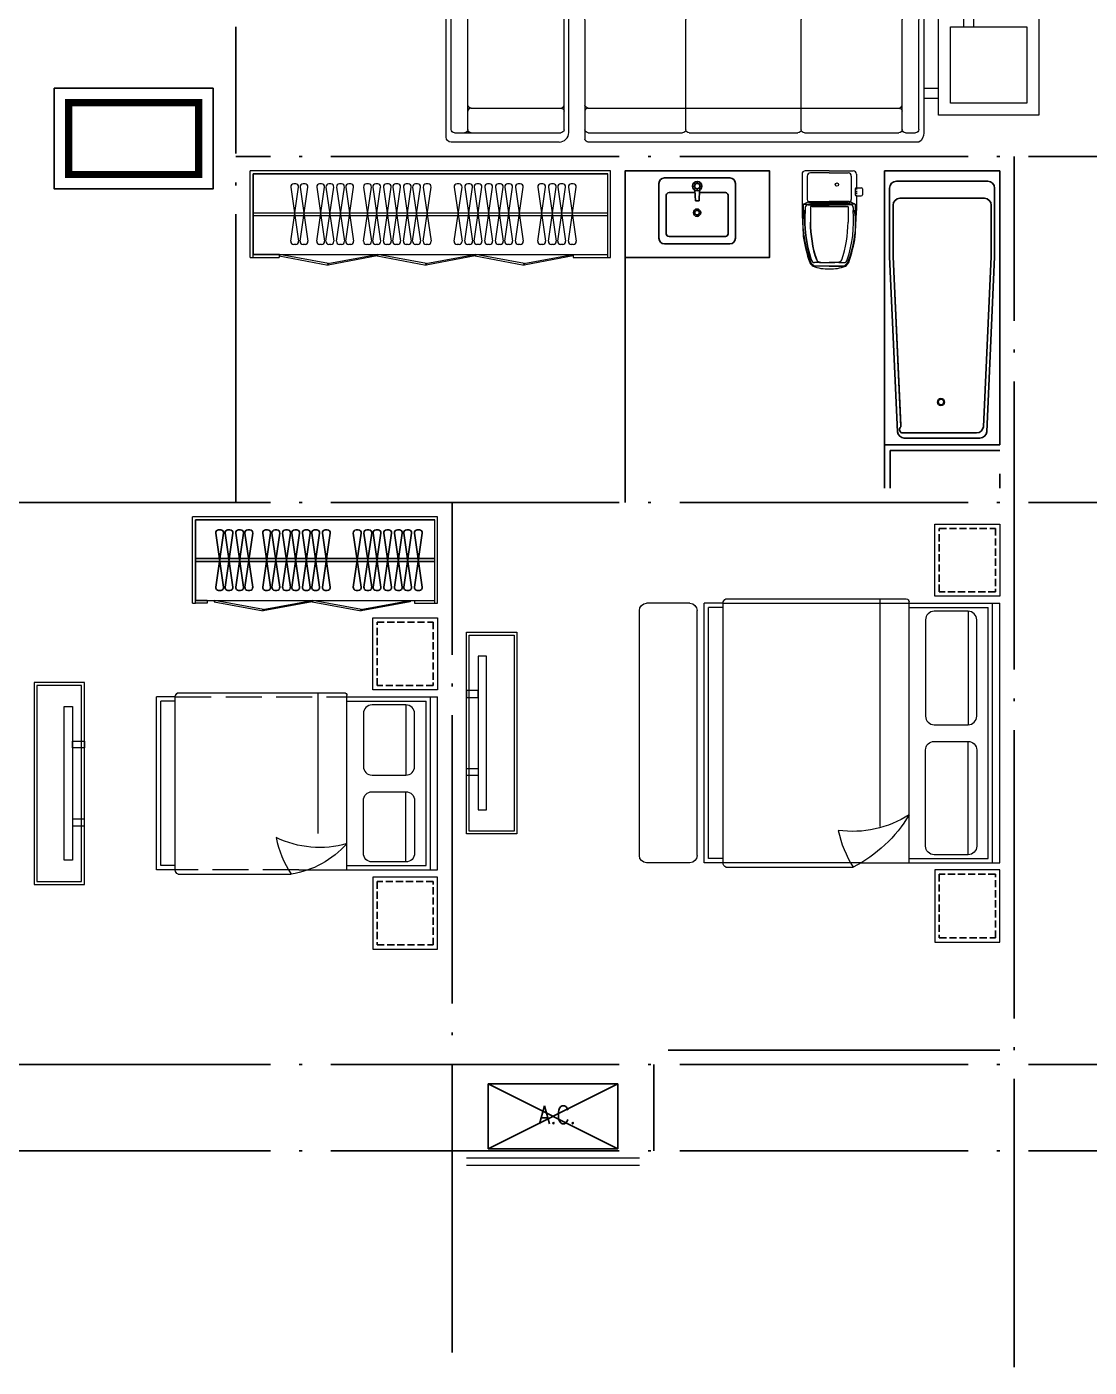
# Model space of a CAD drawing. Extents: x 65861 to 180383, y -19954 to 24543.
# Drawn here: x 151993 to 159363, y -772 to 8528 of the extents above; entities that cross this region are included whole.
import ezdxf
from ezdxf.enums import TextEntityAlignment as Align

# ---------------------------------------------------------------- set-up
doc = ezdxf.new("R2010")
doc.units = 0
doc.header["$LTSCALE"] = 1000
doc.header["$MEASUREMENT"] = 0
for name, pattern in [('ACAD_ISO02W100', [15, 12, -3]), ('DASH', [0.35, 0.25, -0.1]), ('DOTE', [2.42, 2, -0.2, 0.02, -0.2])]:
    doc.linetypes.add(name, pattern=pattern)
for name, color, linetype in [('DOTE', 1, 'DOTE'), ('PUB_TEXT', 255, 'Continuous'), ('厨卫', 154, 'Continuous'), ('看线', 5, 'Continuous'), ('空调', 8, 'Continuous'), ('管井', 236, 'Continuous'), ('虚线', 251, 'Continuous')]:
    doc.layers.add(name, color=color, linetype=linetype)
for name, color, linetype, lineweight in [('Text-I', 7, 'Continuous', 5), ('家具', 33, 'Continuous', 9), ('房建名称', 7, 'Continuous', 0), ('移动家具', 41, 'Continuous', 20)]:
    doc.layers.add(name, color=color, linetype=linetype, lineweight=lineweight)
doc.styles.add('C-2007.06.19$0$C-05.28(ok)$0$STANDARD', font='GBENOR', dxfattribs={"bigfont": 'GBCBIG'})
doc.styles.add('DIM_FONT', font='SIMPLEX.shx', dxfattribs={"width": 0.8})

# ---------------------------------------------------------------- blocks, each defined once
blk = doc.blocks.new('A$C18784298')
at = {"layer": '移动家具', "color": 251, "ltscale": 40}
for points in [[(0, 1066.3), (58.1, 1066.3), (58.1, 0), (0, 0)], [(58.1, 827.5), (140, 827.5), (140, 779.6), (58.1, 779.6)], [(58.1, 238.8), (140, 238.8), (140, 286.7), (58.1, 286.7)]]:
    blk.add_lwpolyline(points, close=True, dxfattribs=at)
blk = doc.blocks.new('ytjhgkj')
at = {"layer": '移动家具', "color": 0, "ltscale": 0.5}
blk.add_lwpolyline([(34949.4, 26115.8), (34599.4, 26115.8), (34599.4, 27515.8), (34949.4, 27515.8)], close=True, dxfattribs=at)
at = {"layer": '移动家具', "color": 0, "ltscale": 40}
blk.add_lwpolyline([(34929.4, 26135.8), (34619.4, 26135.8), (34619.4, 27495.8), (34929.4, 27495.8)], close=True, dxfattribs=at)
at = {"layer": '虚线', "xscale": -1}
blk.add_blockref('A$C18784298', (34739.4, 26282.6), dxfattribs=at)
blk = doc.blocks.new('A$C31D9048E')
at = {"layer": '家具'}
for p, q in [((629.1, 2350), (0, 2350)), ((0, 550), (0, 2350)), ((50, 550), (50, 2350)), ((629.1, 550), (629.1, 2360)), ((1920, 2350), (629.1, 2350)), ((1900, 2380), (649.1, 2380)), ((829.5, 802.6), (829.5, 2380)), ((1920, 550), (1920, 2350)), ((1920, 2350), (2050, 2350)), ((2050, 550), (2050, 2350)), ((2150, 2350), (2450, 2350)), ((80, 580), (80, 2320)), ((629.1, 2320), (80, 2320)), ((219.9, 2294.6), (219.9, 1507.8)), ((1920, 2320), (2020, 2320)), ((2020, 580), (2020, 2320)), ((2100, 600), (2100, 2300)), ((2500, 600), (2500, 2300)), ((219.9, 605.4), (219.9, 1392.2)), ((629.1, 580), (80, 580)), ((1920, 580), (2020, 580)), ((962.3, 550), (0, 550)), ((962.3, 550), (1920, 550)), ((1900, 520), (1017.1, 520)), ((1920, 550), (2050, 550)), ((2150, 550), (2450, 550))]:
    blk.add_line(p, q, dxfattribs=at)
for points in [[(450, 2900), (0, 2900), (0, 2400), (450, 2400), (450, 2900), (370, 2900)], [(450, 0), (0, 0), (0, 500), (450, 500), (450, 0), (370, 0)]]:
    blk.add_lwpolyline(points, dxfattribs=at)
for points in [[(219.9, 2294.6), (455.3, 2294.6, -0.414214), (515.3, 2234.6), (515.3, 1567.8, -0.414214), (455.3, 1507.8), (219.9, 1507.8, -0.414214), (159.9, 1567.8), (159.9, 2234.6, -0.414214)], [(219.9, 605.4), (455.3, 605.4, 0.414214), (515.3, 665.4), (515.3, 1332.2, 0.414214), (455.3, 1392.2), (219.9, 1392.2, 0.414214), (159.9, 1332.2), (159.9, 665.4, 0.414214)]]:
    blk.add_lwpolyline(points, format="xyb", close=True, dxfattribs=at)
blk.add_lwpolyline([(629.1, 882.6, 0.180302), (1120.8, 774.6, -0.088637), (1017.1, 520.1, 28871.271551)], format="xyb", dxfattribs=at)
for centre, radius, start, end in [((649.1, 2360), 20, 90, 180), ((1889.4, 2351.3), 30.7, 357.68839, 69.69174), ((2150, 2300), 50, 90, 180), ((2450, 2300), 50, 0, 90), ((1441.5, 1363.2), 944, 210.60747, 243.27731), ((2150, 600), 50, 180, 270), ((2450, 600), 50, 270, 0), ((1889.3, 548.8), 30.7, 290.35664, 2.31522)]:
    blk.add_arc(centre, radius, start, end, dxfattribs=at)
at = {"layer": '虚线', "linetype": 'DASH', "ltscale": 0.2}
for points in [[(420, 2870), (30, 2870), (30, 2430), (420, 2430)], [(420, 30), (30, 30), (30, 470), (420, 470)]]:
    blk.add_lwpolyline(points, close=True, dxfattribs=at)
blk = doc.blocks.new('A$C25AA54E1')
at = {"ltscale": 20}
for p, q in [((918.4, 3081.3), (3211.3, 3081.3)), ((3412.7, 3081.3), (4162.8, 3081.3)), ((883.6, 2198.8), (883.6, 3017.4)), ((3234.4, 2997), (3234.4, 3060.8)), ((3234.5, 2233.6), (3234.5, 2996.3)), ((3346.7, 3015.3), (3346.7, 1617.2)), ((4197.6, 3046.5), (4197.6, 1539.3)), ((1011.6, 2175.9), (906.4, 2175.9)), ((1711.6, 2210.7), (1057.4, 2210.7)), ((3211.6, 2210.7), (1757.4, 2210.7)), ((0.8, 1971.8), (0, 510.7)), ((883.3, 2042.2), (71.1, 2042.2)), ((906, 1914.1), (906.1, 2019.3)), ((870.7, 614.2), (872.2, 1868.4)), ((1443, 1750.2), (2878.1, 1750.2)), ((1443, 727.8), (1443, 1750.2)), ((2878.1, 1750.2), (2878.1, 727.8)), ((4023.8, 1551.2), (3412.7, 1551.2)), ((4046.7, 1574.1), (4046.7, 1539.3)), ((4174.7, 1516.4), (4069.6, 1516.4)), ((3324.7, 1234.2), (3324.7, 596.7)), ((4109.7, 1300.2), (3390.7, 1300.2)), ((4175.6, 596.7), (4175.6, 1234.2)), ((2878.1, 727.8), (1443, 727.8)), ((905.4, 463.2), (905.5, 568.4)), ((3390.7, 530.7), (4109.7, 530.7)), ((882.5, 440.3), (70.3, 440.3))]:
    blk.add_line(p, q, dxfattribs=at)
for p, q in [((918.4, 2994.2), (918.4, 2233.6)), ((1011.3, 3017.4), (941.6, 3017.4)), ((1034.5, 2994.2), (1034.5, 2233.6)), ((1711.3, 3017.4), (1057.7, 3017.4)), ((1734.5, 2996.3), (1734.5, 2233.6)), ((2511.3, 3017.4), (1757.6, 3017.4)), ((2534.5, 2996.3), (2534.5, 2233.6)), ((3211.3, 3017.4), (2557.6, 3017.4)), ((3379.7, 2996.3), (3379.7, 1606.2)), ((4069.9, 3017.4), (3402.8, 3017.4)), ((4046.7, 2994.2), (4046.7, 1573.6)), ((4139.6, 3017.4), (4069.9, 3017.4)), ((4162.8, 2994.2), (4162.8, 1574.1)), ((3211.3, 2845.6), (1057.6, 2845.6)), ((4024.7, 2845.6), (3402.8, 2845.6)), ((781.5, 2779.8), (883.6, 2779.8)), ((781.5, 2709.5), (883.6, 2709.5)), ((536.1, 2283.4), (536.1, 2042.2)), ((606.5, 2283.4), (606.5, 2042.2)), ((602.5, 2177.6), (536.1, 2177.6)), ((941.3, 2210.7), (1011.6, 2210.7)), ((64.5, 1915.4), (64.6, 1985.1)), ((87.8, 2008.3), (848.4, 2007.4)), ((502.5, 2040.7), (502.5, 2042.2)), ((871.3, 1984.5), (871.2, 1914.2)), ((63.9, 569), (65.5, 1871.9)), ((65.5, 1869.1), (64.5, 1915.4)), ((86.6, 1892.2), (849.3, 1891.3)), ((86.6, 1892.2), (849.3, 1891.3)), ((87.7, 1892.2), (848.3, 1891.3)), ((235.8, 592), (236.3, 1892)), ((292.7, 591.9), (293.2, 1891.9)), ((1475.9, 1717.2), (2845.1, 1717.2)), ((1475.9, 760.8), (1475.9, 1717.2)), ((2845.1, 1717.2), (2845.1, 760.8)), ((4046.7, 1584.2), (3401.7, 1584.2)), ((3859.8, 1301.5), (3859.8, 1551.2)), ((3875.9, 1551.2), (3875.9, 1302.7)), ((3917.8, 1551.2), (3917.8, 1301.6)), ((3930.1, 1300.2), (3930.1, 1551.2)), ((4139.9, 1551.2), (4069.6, 1551.2)), ((64.7, 1242.2), (871.4, 1241.3)), ((3359.5, 1234.2), (3359.5, 596.7)), ((4109.7, 1265.3), (3390.7, 1265.3)), ((4140.8, 596.7), (4140.8, 1234.2)), ((2845.1, 760.8), (1475.9, 760.8)), ((63.9, 499.3), (63.9, 569)), ((87.2, 592.2), (847.8, 591.3)), ((870.6, 498.1), (870.7, 568.4)), ((3390.7, 565.5), (4109.7, 565.5)), ((87.1, 476.1), (847.7, 475.2)), ((3859.8, 70.3), (3859.8, 530.7)), ((3930.1, 506.7), (3859.8, 506.7)), ((3875.9, 530.7), (3875.9, 0)), ((3917.8, 530.7), (3917.8, 128)), ((3930.1, 0), (3930.1, 530.7)), ((536.1, 440.3), (536.1, 0)), ((560.6, 440.3), (560.6, 0)), ((602.5, 440.3), (602.5, 128)), ((606.5, 440.3), (606.5, 70.3)), ((3917.8, 464.9), (3859.8, 464.9)), ((3930.1, 416), (3859.8, 416)), ((3930.1, 374.1), (3859.8, 374.1)), ((606.5, 292), (536.1, 292)), ((3917.8, 296.6), (3859.8, 296.6)), ((602.5, 250.1), (536.1, 250.1)), ((606.5, 208.2), (536.1, 208.2)), ((3930.1, 254.7), (3859.8, 254.7)), ((3930.1, 212.9), (3859.8, 212.9)), ((606.5, 157.9), (536.1, 157.9)), ((606.5, 116), (536.1, 116)), ((3917.8, 171), (3859.8, 171)), ((3930.1, 122.2), (3859.8, 122.2)), ((606.5, 74.1), (536.1, 74.1)), ((1105.1, 44.2), (536.1, 44.2)), ((606.5, 86.1), (602.5, 86.1)), ((606.5, 70.3), (3859.8, 70.3)), ((686.3, 70.3), (686.3, 0)), ((728.1, 70.3), (728.1, 0)), ((770, 70.3), (770, 0)), ((811.9, 70.3), (811.9, 0)), ((937.5, 70.3), (937.5, 0)), ((979.4, 70.3), (979.4, 0)), ((1021.3, 70.3), (1021.3, 0)), ((1063.2, 70.3), (1063.2, 0)), ((1188.8, 70.3), (1188.8, 0)), ((1230.7, 70.3), (1230.7, 0)), ((1272.6, 70.3), (1272.6, 0)), ((1314.4, 70.3), (1314.4, 0)), ((1440.1, 70.3), (1440.1, 0)), ((2310.1, 44.2), (1440.1, 44.2)), ((1482, 70.3), (1482, 0)), ((1573.8, 70.3), (1573.8, 0)), ((1615.7, 70.3), (1615.7, 0)), ((1741.4, 70.3), (1741.4, 0)), ((1992.6, 70.3), (1992.6, 0)), ((2034.5, 70.3), (2034.5, 0)), ((2076.4, 70.3), (2076.4, 0)), ((2118.3, 70.3), (2118.3, 0)), ((2393.9, 70.3), (2393.9, 0)), ((2435.8, 70.3), (2435.8, 0)), ((2477.7, 70.3), (2477.7, 0)), ((2519.5, 70.3), (2519.5, 0)), ((2645.2, 70.3), (2645.2, 0)), ((3365.2, 44.2), (2645.2, 44.2)), ((2687.1, 70.3), (2687.1, 0)), ((3197.7, 70.3), (3197.7, 0)), ((3239.6, 70.3), (3239.6, 0)), ((3281.5, 70.3), (3281.5, 0)), ((3323.4, 70.3), (3323.4, 0)), ((3449, 70.3), (3449, 0)), ((3490.9, 70.3), (3490.9, 0)), ((3532.8, 70.3), (3532.8, 0)), ((3574.6, 70.3), (3574.6, 0)), ((3750.3, 70.3), (3750.3, 0)), ((3930.1, 44.2), (3750.3, 44.2)), ((3792.2, 70.3), (3792.2, 0)), ((3834, 70.3), (3834, 0)), ((3930.1, 86.1), (3917.8, 86.1)), ((536.1, 0), (3930.1, 0))]:
    blk.add_line(p, q)
blk.add_lwpolyline([(781.5, 2895.2), (781.5, 2198.8), (85, 2198.8), (85, 2895.2)], close=True, dxfattribs=at)
blk.add_lwpolyline([(697.9, 2811.6), (697.9, 2282.3), (168.6, 2282.3), (168.6, 2811.6)], close=True)
at = {"ltscale": 20, "extrusion": (0, 0, -1)}
for centre, major_axis, ratio, start_param, end_param in [((953.4, 3020.8), (-49.4, 49.4), 1, 5.45018, 6.544088), ((3211.3, 3058.1), (16.4, 16.4), 1, -0.785398, 0.696689), ((4162.8, 3046.5), (24.6, 24.6), 1, -0.785398, 0.785398), ((1011.6, 2233.6), (-16.2, 16.2), 1, 2.356194, 3.926991), ((1057.4, 2233.6), (-16.2, 16.2), 1, 3.926991, 5.497787), ((1711.6, 2233.6), (-16.2, 16.2), 1, 2.356194, 3.926991), ((1757.4, 2233.6), (16.2, 16.2), 1, 2.356194, 3.926991), ((2511.6, 2233.6), (-16.2, 16.2), 1, 2.356194, 3.926991), ((2557.4, 2233.6), (16.2, 16.2), 1, 2.356194, 3.926991), ((3211.6, 2233.6), (-16.2, 16.2), 1, 2.356194, 3.926991), ((906.4, 2198.8), (16.2, 16.2), 1, 2.356194, 3.926991), ((1011.6, 2193.3), (12.7, 12.7), 0.942987, -0.815786, 2.325807), ((4023.8, 1574.1), (16.2, 16.2), 1, 0.785398, 2.356194), ((4174.7, 1539.3), (-16.2, 16.2), 1, 2.356194, 3.926991)]:
    blk.add_ellipse(centre, major_axis=major_axis, ratio=ratio, start_param=start_param, end_param=end_param, dxfattribs=at)
at = {"ltscale": 20}
for centre, major_axis, ratio, start_param, end_param in [((3412.7, 3015.3), (-46.6, 46.6), 1, -0.785398, 0.785398), ((71.1, 1971.8), (49.7, 49.7), 1, 0.785398, 2.356194), ((883.3, 2019.3), (-16.2, 16.2), 1, 3.925825, 5.496622), ((848.3, 1914.2), (-16.2, 16.2), 1, 2.355029, 3.925825), ((849.3, 1868.4), (16.2, 16.2), 1, 5.496622, 7.067418), ((849.3, 1868.4), (16.2, 16.2), 1, 5.496622, 7.067418), ((888.6, 1914.1), (12.4, 12.4), 0.984307, 2.347446, 5.489038), ((3412.7, 1617.2), (46.6, 46.6), 1, 2.356194, 3.926991), ((4069.6, 1539.3), (16.2, 16.2), 1, 2.356194, 3.926991), ((3390.7, 1234.2), (-46.6, 46.6), 1, -0.785398, 0.785398), ((4109.7, 1234.2), (46.6, 46.6), 1, 5.497787, 7.068583), ((847.8, 614.2), (-16.2, 16.2), 1, 2.355029, 3.925825), ((847.8, 568.4), (-16.2, 16.2), 1, 3.925825, 5.496622), ((888.1, 568.4), (12.4, 12.4), 0.984309, -0.794147, 2.347446), ((3390.7, 596.7), (46.6, 46.6), 1, 2.356194, 3.926991), ((4109.7, 596.7), (-46.6, 46.6), 1, 2.356194, 3.926991), ((70.3, 510.7), (49.7, 49.7), 1, 2.356194, 3.926991), ((882.5, 463.2), (-16.2, 16.2), 1, 2.355029, 3.925825)]:
    blk.add_ellipse(centre, major_axis=major_axis, ratio=ratio, start_param=start_param, end_param=end_param, dxfattribs=at)
at = {"extrusion": (0, 0, -1)}
for centre, major_axis, start_param, end_param in [((941.6, 2994.2), (16.4, 16.4), 3.926991, 5.497787), ((1011.3, 2994.2), (16.4, 16.4), -0.785398, 0.785398), ((1057.7, 2994.2), (16.4, 16.4), 3.926991, 5.497787), ((1711.3, 2994.2), (-16.4, 16.4), 0.785398, 2.267485), ((1757.6, 2994.2), (16.4, 16.4), 4.0157, 5.497787), ((2511.3, 2994.2), (-16.4, 16.4), 0.785398, 2.267485), ((2557.6, 2994.2), (16.4, 16.4), 4.0157, 5.497787), ((3211.3, 2994.2), (-16.4, 16.4), 0.785398, 2.267485), ((3402.8, 2994.2), (16.4, 16.4), 4.0157, 5.497787), ((4023.5, 2994.2), (16.4, 16.4), -0.785398, 0.785398), ((4069.9, 2994.2), (-16.4, 16.4), 5.497787, 7.068583), ((4139.6, 2994.2), (16.4, 16.4), -0.785398, 0.785398), ((1057.6, 2868.8), (-16.4, 16.4), 3.926991, 5.409078), ((3211.3, 2822.4), (16.4, 16.4), -0.785398, 0.696689), ((3402.8, 2868.8), (-16.4, 16.4), 3.926991, 5.409078), ((4024.7, 2822.4), (-16.4, 16.4), 0.785398, 2.267485), ((941.3, 2233.6), (16.2, 16.2), 2.356194, 3.926991), ((4069.6, 1574.1), (16.2, 16.2), 2.356194, 3.926991), ((4139.9, 1574.1), (-16.2, 16.2), 2.356194, 3.926991)]:
    blk.add_ellipse(centre, major_axis=major_axis, ratio=1, start_param=start_param, end_param=end_param, dxfattribs=at)
for centre, major_axis, start_param, end_param in [((1057.6, 2822.4), (16.4, 16.4), 0.785398, 2.267485), ((3211.3, 2868.8), (16.4, 16.4), 3.926991, 5.409078), ((3402.8, 2822.4), (16.4, 16.4), 0.785398, 2.267485), ((4024.7, 2868.8), (16.4, 16.4), 3.926991, 5.409078), ((87.8, 1985.1), (-16.4, 16.4), -0.786564, 0.784233), ((848.4, 1984.5), (16.2, 16.2), 5.496622, 7.067418), ((87.7, 1869), (-16.4, 16.4), -0.786564, 0.784233), ((87.7, 1915.4), (16.4, 16.4), 2.355029, 3.925825), ((88.7, 1915.3), (-16.4, 16.4), 0.784233, 2.266319), ((88.7, 1915.3), (-16.4, 16.4), 0.784233, 2.266319), ((88.7, 1869.1), (-16.4, 16.4), -0.697854, 0.784233), ((88.7, 1869.1), (16.4, 16.4), 0.872942, 2.355029), ((3401.7, 1606.2), (15.5, 15.5), 2.356194, 3.926991), ((3390.7, 1234.2), (-22, 22), -0.785398, 0.785398), ((4109.7, 1234.2), (22, 22), 5.497787, 7.068583), ((87.2, 569), (-16.4, 16.4), -0.786564, 0.784233), ((87.2, 615.4), (16.4, 16.4), 2.355029, 3.925825), ((3390.7, 596.7), (22, 22), 2.356194, 3.926991), ((4109.7, 596.7), (-22, 22), 2.356194, 3.926991), ((87.1, 499.3), (-16.4, 16.4), 0.784233, 2.355029), ((847.7, 498.1), (-16.2, 16.2), 2.355029, 3.925825)]:
    blk.add_ellipse(centre, major_axis=major_axis, ratio=1, start_param=start_param, end_param=end_param)
blk = doc.blocks.new('qqqewere')
at = {"layer": '厨卫'}
for p, q in [((430646.5, 215955.9), (430646.5, 214055.3)), ((431446.4, 215955.9), (430646.5, 215955.9)), ((431446.4, 214055.3), (431446.4, 215955.9)), ((430737, 215866), (430682.5, 214651.8)), ((431285.3, 215872.8), (430766.6, 215872.8)), ((431308.8, 215908.4), (430784.2, 215908.4)), ((431410.5, 214651.8), (431356, 215866)), ((430760.4, 215830.7), (430705.9, 214649.3)), ((430760.3, 215819), (430705.9, 214649.3)), ((431387, 214649.3), (431332.5, 215830.7)), ((430682.2, 214174.1), (430682.2, 214646.7)), ((430705.9, 214292.9), (430705.9, 214649.3)), ((431387, 214292.9), (431387, 214649.3)), ((431410.8, 214174.1), (431410.8, 214646.7)), ((431339.5, 214245.4), (430753.5, 214245.4)), ((431363.3, 214126.6), (430729.7, 214126.6)), ((430646.5, 214055.3), (431446.4, 214055.3))]:
    blk.add_line(p, q, dxfattribs=at)
for radius in [23.8, 19]:
    blk.add_circle((431038.5, 215658.9), radius, dxfattribs=at)
for centre, radius, start, end in [((430784.2, 215860.9), 47.5, 90, 173.79655), ((430776.1, 215849.9), 24.8, 112.56376, 230.66306), ((431285.3, 215825.2), 47.5, 6.63251, 90), ((431308.8, 215860.9), 47.5, 6.20345, 90), ((430729.7, 214646.7), 47.5, 173.79655, 180), ((431363.3, 214646.7), 47.5, 0, 6.20345), ((430753.5, 214292.9), 47.5, 180, 270), ((431339.5, 214292.9), 47.5, 270, 0), ((430729.7, 214174.1), 47.5, 180, 270), ((431363.3, 214174.1), 47.5, 270, 0)]:
    blk.add_arc(centre, radius, start, end, dxfattribs=at)
at = {"layer": '厨卫', "style": 'C-2007.06.19$0$C-05.28(ok)$0$STANDARD', "text_generation_flag": 4, "width": 0.8, "flags": 9}
for tag in ['YSIZE', 'XSIZE']:
    blk.add_attdef(tag, (431446.4, 215005.6), '', height=0.594, dxfattribs=at)
blk = doc.blocks.new('ma2')
at = {"layer": '厨卫', "color": 0}
for centre, radius, start, end in [((712.4, -340.4), 881.4, 175.71026, 198.29413), ((703.8, -352.9), 834.3, 180.18194, 198.49726)]:
    blk.add_arc(centre, radius, start, end, dxfattribs=at)
at = {"layer": '家具', "color": 0}
for p, q in [((0, 0), (-166.5, 0)), ((0, 0), (166.5, 0)), ((-189, -22.5), (-189, -274.5)), ((-153, -36), (-153, -198)), ((0, -13.5), (-130.5, -13.5)), ((0, -13.5), (130.5, -13.5)), ((153, -36), (153, -198)), ((189, -22.5), (189, -122)), ((180, -125.1), (180, -164.7)), ((191.7, -117.9), (187.2, -117.9)), ((191.7, -171.9), (187.2, -171.9)), ((189, -121.2), (189, -129.7)), ((189, -137), (189, -146.5)), ((189, -153.1), (189, -161.7)), ((189, -170.1), (189, -274.5)), ((191.7, -117.9), (222.3, -117.9)), ((191.7, -171.9), (222.3, -171.9)), ((229.5, -125.1), (229.5, -164.7)), ((-180, -230.4), (-138.6, -211.5)), ((-180, -230.4), (-180, -316.4)), ((-180, -230.4), (0, -230.4)), ((-175.5, -279), (-175.5, -280.3)), ((-166.5, -274.5), (-171, -274.5)), ((-166.5, -252.9), (-166.5, -274.5)), ((-148.5, -234.9), (0, -234.9)), ((-138.6, -211.5), (0, -211.5)), ((-130.5, -220.5), (0, -220.5)), ((-130.5, -250.2), (-130.5, -355.5)), ((0, -246.6), (-126.9, -246.6)), ((-118.8, -246.6), (0, -246.6)), ((138.6, -211.5), (0, -211.5)), ((130.5, -220.5), (0, -220.5)), ((180, -230.4), (0, -230.4)), ((148.5, -234.9), (0, -234.9)), ((118.8, -246.6), (0, -246.6)), ((0, -246.6), (126.9, -246.6)), ((130.5, -250.2), (130.5, -355.5)), ((180, -230.4), (138.6, -211.5)), ((166.5, -252.9), (166.5, -274.5)), ((166.5, -274.5), (171, -274.5)), ((175.5, -279), (175.5, -280.3)), ((180, -230.4), (180, -316.4)), ((-77.4, -636.3), (-101.9, -636.3)), ((-67.5, -636.3), (-77.4, -636.3)), ((-67.5, -636.3), (0, -636.3)), ((67.5, -636.3), (0, -636.3)), ((67.5, -636.3), (77.4, -636.3)), ((77.4, -636.3), (101.9, -636.3)), ((93.1, -659.7), (-93.1, -659.7)), ((0, -659.7), (93.1, -659.7))]:
    blk.add_line(p, q, dxfattribs=at)
blk.add_circle((53.1, -94.5), 11.4, dxfattribs=at)
for centre, radius, start, end in [((-166.5, -22.5), 22.5, 90, 180), ((166.5, -22.5), 22.5, 0, 90), ((-130.5, -36), 22.5, 90, 180), ((130.5, -36), 22.5, 0, 90), ((187.2, -125.1), 7.2, 90, 180), ((187.2, -164.7), 7.2, 180, 270), ((222.3, -125.1), 7.2, 0, 90), ((222.3, -164.7), 7.2, 270, 0), ((6805.7, -15), 6999.5, 182.12475, 183.60006), ((-171, -279), 4.5, 90, 180), ((-148.5, -252.9), 18, 90, 180), ((-130.5, -198), 22.5, 180, 270), ((-126.9, -250.2), 3.6, 90, 180), ((-712.4, -340.4), 881.4, 341.70587, 4.28974), ((126.9, -250.2), 3.6, 0, 90), ((130.5, -198), 22.5, 270, 0), ((148.5, -252.9), 18, 0, 90), ((171, -279), 4.5, 0, 90), ((-6805.7, -15), 6999.5, 356.39994, 357.87525), ((316, -366.9), 499.1, 170.01772, 190.11488), ((-703.8, -352.9), 834.3, 341.50274, 359.81806), ((-316, -366.9), 499.1, 349.88512, 9.98228), ((749.1, -321), 938.7, 188.17733, 199.53711), ((594.3, -352.9), 776.2, 187.52368, 201.34013), ((-594.3, -352.9), 776.2, 338.65987, 352.47632), ((-749.1, -321), 938.6, 340.46268, 351.82378), ((-122.8, -630.4), 13.5, 199.53711, 212.73514), ((-70.4, -596.7), 75.7, 212.73514, 236.25272), ((-116.2, -630.4), 13.5, 201.34013, 225.04567), ((117.5, -396.4), 344.2, 225.04567, 228.07767), ((-99.9, -611.1), 25.3, 193.74706, 265.38763), ((-70.3, -611.8), 18, 198.49726, 250.81875), ((-15.1, -386.4), 250, 255.84843, 273.40753), ((15.1, -386.4), 250, 266.59247, 284.15157), ((70.3, -611.8), 18, 289.18125, 341.50274), ((99.9, -611.1), 25.3, 274.61237, 346.25294), ((70.4, -596.7), 75.7, 303.74728, 327.26486), ((-117.5, -396.4), 344.2, 311.92233, 314.95433), ((116.2, -630.4), 13.5, 314.95433, 338.65987), ((122.8, -630.4), 13.5, 327.26486, 340.46289), ((-91.5, -625.7), 34, 231.93135, 272.57931), ((-12.9, -423.2), 256.6, 247.1573, 272.87904), ((12.9, -423.2), 256.6, 267.12096, 292.8427), ((91.5, -625.7), 34, 267.42069, 308.06865)]:
    blk.add_arc(centre, radius, start, end, dxfattribs=at)
blk = doc.blocks.new('rtyrytr')
at = {"layer": '移动家具', "color": 0}
for p, q in [((439002.2, 224611.5), (438373.1, 224611.5)), ((438373.1, 223411.5), (438373.1, 224611.5)), ((438423.1, 223411.5), (438423.1, 224611.5)), ((439002.2, 223411.6), (439002.2, 224621.5)), ((440173.1, 224641.5), (439022.2, 224641.5)), ((439202.5, 223664.1), (439202.5, 224641.5)), ((440193.1, 223411.6), (440193.1, 224611.5)), ((440193.1, 224611.5), (440323.1, 224611.5)), ((440323.1, 223411.6), (440323.1, 224611.5)), ((438453.1, 223441.5), (438453.1, 224581.5)), ((439002.2, 224581.5), (438453.1, 224581.5)), ((438592.9, 224556.1), (438592.9, 224069.3)), ((440193.1, 224581.5), (440293.1, 224581.5)), ((440293.1, 223441.6), (440293.1, 224581.5)), ((438592.9, 223467), (438592.9, 223953.7)), ((439335.4, 223411.5), (438373.1, 223411.5)), ((439002.2, 223441.5), (438453.1, 223441.5)), ((440193.1, 223441.6), (440293.1, 223441.6)), ((440193.1, 223411.6), (440323.1, 223411.6)), ((440173.1, 223381.5), (439390.1, 223381.5))]:
    blk.add_line(p, q, dxfattribs=at)
at = {"layer": '移动家具', "color": 0, "linetype": 'DASH'}
for p, q in [((440193.1, 224611.5), (439002.2, 224611.5)), ((439335.4, 223411.5), (440193.1, 223411.6))]:
    blk.add_line(p, q, dxfattribs=at)
at = {"layer": '移动家具', "color": 0}
for points in [[(438823.1, 225161.5), (438373.1, 225161.5), (438373.1, 224661.5), (438823.1, 224661.5), (438823.1, 225161.5), (438743.1, 225161.5)], [(438823.1, 222861.5), (438373.1, 222861.5), (438373.1, 223361.5), (438823.1, 223361.5), (438823.1, 222861.5), (438743.1, 222861.5)]]:
    blk.add_lwpolyline(points, dxfattribs=at)
for points in [[(438592.9, 224556.1), (438828.3, 224556.1, -0.414214), (438888.3, 224496.1), (438888.3, 224129.3, -0.414214), (438828.3, 224069.3), (438592.9, 224069.3, -0.414214), (438532.9, 224129.3), (438532.9, 224496.1, -0.414214)], [(438592.9, 223467), (438828.3, 223467, 0.414214), (438888.3, 223527), (438888.3, 223893.7, 0.414214), (438828.3, 223953.7), (438592.9, 223953.7, 0.414214), (438532.9, 223893.7), (438532.9, 223527, 0.414214)]]:
    blk.add_lwpolyline(points, format="xyb", close=True, dxfattribs=at)
blk.add_lwpolyline([(439002.2, 223594.2, 0.183931), (439493.9, 223636.2, -0.088637), (439390.1, 223381.7, 28871.271551)], format="xyb", dxfattribs=at)
for centre, radius, start, end in [((439022.2, 224621.5), 20, 90, 180), ((440162.4, 224612.8), 30.7, 357.68839, 69.69174), ((439495.4, 224034.2), 661, 221.7382, 260.83676), ((440162.4, 223410.3), 30.7, 290.35664, 2.31522)]:
    blk.add_arc(centre, radius, start, end, dxfattribs=at)
at = {"layer": '虚线', "linetype": 'DASH', "ltscale": 0.2}
for points in [[(438793.1, 225131.5), (438403.1, 225131.5), (438403.1, 224691.5), (438793.1, 224691.5)], [(438793.1, 222891.5), (438403.1, 222891.5), (438403.1, 223331.5), (438793.1, 223331.5)]]:
    blk.add_lwpolyline(points, close=True, dxfattribs=at)
blk = doc.blocks.new('x6')
at = {"layer": '厨卫', "color": 0}
for p, q in [((227.1, 0), (-227.1, 0)), ((-265.2, -38.1), (-265.2, -419.1)), ((-18.8, -56.6), (-32.3, -56.6)), ((-13.3, -43.3), (-22.8, -33.7)), ((-13.1, -70.1), (-22.5, -79.7)), ((-16.5, -84.3), (-12.7, -158.2)), ((0, -37.8), (0, -24.3)), ((0, -75.4), (0, -88.9)), ((16.5, -84.3), (12.7, -158.2)), ((22.5, -33.5), (13.1, -43.1)), ((22.8, -79.5), (13.3, -69.9)), ((18.8, -56.6), (32.3, -56.6)), ((265.2, -419.1), (265.2, -38.1)), ((-214.4, -387.3), (-214.4, -120.7)), ((-195.4, -101.6), (-15.6, -101.6)), ((-12.7, -158.2), (12.7, -158.2)), ((15.6, -101.6), (195.4, -101.6)), ((214.4, -120.7), (214.4, -387.3)), ((-227.1, -457.2), (227.1, -457.2)), ((195.4, -406.4), (-195.4, -406.4))]:
    blk.add_line(p, q, dxfattribs=at)
for centre, radius in [((0, -56.6), 32.3), ((0, -56.6), 18.8), ((-1, -241.3), 25.4), ((-1, -241.3), 16)]:
    blk.add_circle(centre, radius, dxfattribs=at)
for centre, radius, start, end in [((-227.1, -38.1), 38.1, 90, 180), ((227.1, -38.1), 38.1, 0, 90), ((-195.4, -120.7), 19.1, 90, 180), ((195.4, -120.7), 19.1, 0, 90), ((-227.1, -419.1), 38.1, 180, 270), ((-195.4, -387.3), 19.1, 180, 270), ((195.4, -387.3), 19.1, 270, 0), ((227.1, -419.1), 38.1, 270, 0)]:
    blk.add_arc(centre, radius, start, end, dxfattribs=at)
blk = doc.blocks.new('yg2')
at = {"layer": '家具', "color": 0}
for p, q in [((429073.6, 225511.3), (429073.6, 226111.3)), ((430773.6, 226111.3), (429073.6, 226111.3)), ((429093.6, 226091.3), (430753.6, 226091.3)), ((429093.6, 225511.3), (429093.6, 226091.3)), ((430753.6, 225511.3), (430753.6, 226091.3)), ((430773.6, 225511.3), (430773.6, 226111.3)), ((429173.6, 225531.3), (429093.6, 225531.3)), ((429173.6, 225531.3), (429173.6, 225511.3)), ((430233.6, 225531.3), (430753.6, 225531.3)), ((430613.6, 225531.3), (430613.6, 225511.3)), ((429073.6, 225511.3), (429093.6, 225511.3)), ((429173.6, 225511.3), (429093.6, 225511.3)), ((430613.6, 225511.3), (430753.6, 225511.3)), ((430753.6, 225511.3), (430773.6, 225511.3))]:
    blk.add_line(p, q, dxfattribs=at)
for points in [[(429093.6, 225531.3), (430753.6, 225531.3), (430753.6, 226091.3), (429093.6, 226091.3)], [(429223.6, 225521.4), (429563.6, 225458.3), (429565.4, 225468.2), (429225.4, 225531.3)], [(429903.6, 225521.4), (429563.6, 225458.3), (429561.8, 225468.2), (429901.8, 225531.3)], [(429903.6, 225521.4), (430243.6, 225458.3), (430245.4, 225468.2), (429905.4, 225531.3)], [(430583.6, 225521.4), (430243.6, 225458.3), (430241.8, 225468.2), (430581.8, 225531.3)]]:
    blk.add_lwpolyline(points, close=True, dxfattribs=at)
at = {"layer": '虚线', "color": 0}
for p, q in [((429234.6, 225998.6), (429288.5, 225623.9)), ((429234.6, 225623.9), (429288.5, 225998.6)), ((429268.7, 226021.3), (429254.4, 226021.3)), ((429298.9, 225998.6), (429352.9, 225623.9)), ((429298.9, 225623.9), (429352.9, 225998.6)), ((429333.1, 226021.3), (429318.8, 226021.3)), ((429372.5, 225998.6), (429426.5, 225623.9)), ((429372.5, 225623.9), (429426.5, 225998.6)), ((429406.7, 226021.3), (429392.4, 226021.3)), ((429436.9, 225998.6), (429490.9, 225623.9)), ((429436.9, 225623.9), (429490.9, 225998.6)), ((429471.1, 226021.3), (429456.8, 226021.3)), ((429559.9, 225998.6), (429613.9, 225623.9)), ((429559.9, 225623.9), (429613.9, 225998.6)), ((429594.1, 226021.3), (429579.8, 226021.3)), ((429624.3, 225998.6), (429678.3, 225623.9)), ((429624.3, 225623.9), (429678.3, 225998.6)), ((429658.5, 226021.3), (429644.2, 226021.3)), ((429697.9, 225998.6), (429751.9, 225623.9)), ((429697.9, 225623.9), (429751.9, 225998.6)), ((429732.1, 226021.3), (429717.7, 226021.3)), ((429762.3, 225998.6), (429816.3, 225623.9)), ((429762.3, 225623.9), (429816.3, 225998.6)), ((429796.5, 226021.3), (429782.1, 226021.3)), ((429835.9, 225998.6), (429889.9, 225623.9)), ((429835.9, 225623.9), (429889.9, 225998.6)), ((429870, 226021.3), (429855.7, 226021.3)), ((429900.3, 225998.6), (429954.3, 225623.9)), ((429900.3, 225623.9), (429954.3, 225998.6)), ((429934.4, 226021.3), (429920.1, 226021.3)), ((429973.9, 225998.6), (430027.9, 225623.9)), ((429973.9, 225623.9), (430027.9, 225998.6)), ((430008, 226021.3), (429993.7, 226021.3)), ((430188.7, 225998.6), (430242.6, 225623.9)), ((430188.7, 225623.9), (430242.6, 225998.6)), ((430222.8, 226021.3), (430208.5, 226021.3)), ((430262.3, 225998.6), (430316.2, 225623.9)), ((430262.3, 225623.9), (430316.2, 225998.6)), ((430296.4, 226021.3), (430282.1, 226021.3)), ((430326.7, 225998.6), (430380.6, 225623.9)), ((430326.7, 225623.9), (430380.6, 225998.6)), ((430360.8, 226021.3), (430346.5, 226021.3)), ((430400.3, 225998.6), (430454.2, 225623.9)), ((430400.3, 225623.9), (430454.2, 225998.6)), ((430434.4, 226021.3), (430420.1, 226021.3)), ((430474.6, 225998.6), (430528.6, 225623.9)), ((430474.6, 225623.9), (430528.6, 225998.6)), ((430508.7, 226021.3), (430494.4, 226021.3)), ((430539, 225998.6), (430593, 225623.9)), ((430539, 225623.9), (430593, 225998.6)), ((430573.1, 226021.3), (430558.8, 226021.3)), ((430612.6, 225998.6), (430666.6, 225623.9)), ((430612.6, 225623.9), (430666.6, 225998.6)), ((430646.7, 226021.3), (430632.4, 226021.3)), ((429093.6, 225821.3), (430753.6, 225821.3)), ((429093.6, 225801.3), (430753.6, 225801.3)), ((429268.7, 225601.3), (429254.4, 225601.3)), ((429333.1, 225601.3), (429318.8, 225601.3)), ((429406.7, 225601.3), (429392.4, 225601.3)), ((429471.1, 225601.3), (429456.8, 225601.3)), ((429594.1, 225601.3), (429579.8, 225601.3)), ((429658.5, 225601.3), (429644.2, 225601.3)), ((429732.1, 225601.3), (429717.7, 225601.3)), ((429796.5, 225601.3), (429782.1, 225601.3)), ((429870, 225601.3), (429855.7, 225601.3)), ((429934.4, 225601.3), (429920.1, 225601.3)), ((430008, 225601.3), (429993.7, 225601.3)), ((430222.8, 225601.3), (430208.5, 225601.3)), ((430296.4, 225601.3), (430282.1, 225601.3)), ((430360.8, 225601.3), (430346.5, 225601.3)), ((430434.4, 225601.3), (430420.1, 225601.3)), ((430508.7, 225601.3), (430494.4, 225601.3)), ((430573.1, 225601.3), (430558.8, 225601.3)), ((430646.7, 225601.3), (430632.4, 225601.3))]:
    blk.add_line(p, q, dxfattribs=at)
for centre, start, end in [((429254.4, 226001.3), 90, 187.59464), ((429268.7, 226001.3), 352.40536, 90), ((429318.8, 226001.3), 90, 187.59464), ((429333.1, 226001.3), 352.40536, 90), ((429392.4, 226001.3), 90, 187.59464), ((429406.7, 226001.3), 352.40536, 90), ((429456.8, 226001.3), 90, 187.59464), ((429471.1, 226001.3), 352.40536, 90), ((429579.8, 226001.3), 90, 187.59464), ((429594.1, 226001.3), 352.40536, 90), ((429644.2, 226001.3), 90, 187.59464), ((429658.5, 226001.3), 352.40536, 90), ((429717.7, 226001.3), 90, 187.59464), ((429732.1, 226001.3), 352.40536, 90), ((429782.1, 226001.3), 90, 187.59464), ((429796.5, 226001.3), 352.40536, 90), ((429855.7, 226001.3), 90, 187.59464), ((429870, 226001.3), 352.40536, 90), ((429920.1, 226001.3), 90, 187.59464), ((429934.4, 226001.3), 352.40536, 90), ((429993.7, 226001.3), 90, 187.59464), ((430008, 226001.3), 352.40536, 90), ((430208.5, 226001.3), 90, 187.59464), ((430222.8, 226001.3), 352.40536, 90), ((430282.1, 226001.3), 90, 187.59464), ((430296.4, 226001.3), 352.40536, 90), ((430346.5, 226001.3), 90, 187.59464), ((430360.8, 226001.3), 352.40536, 90), ((430420.1, 226001.3), 90, 187.59464), ((430434.4, 226001.3), 352.40536, 90), ((430494.4, 226001.3), 90, 187.59464), ((430508.7, 226001.3), 352.40536, 90), ((430558.8, 226001.3), 90, 187.59464), ((430573.1, 226001.3), 352.40536, 90), ((430632.4, 226001.3), 90, 187.59464), ((430646.7, 226001.3), 352.40536, 90), ((429254.4, 225621.3), 172.40536, 270), ((429268.7, 225621.3), 270, 7.59464), ((429318.8, 225621.3), 172.40536, 270), ((429333.1, 225621.3), 270, 7.59464), ((429392.4, 225621.3), 172.40536, 270), ((429406.7, 225621.3), 270, 7.59464), ((429456.8, 225621.3), 172.40536, 270), ((429471.1, 225621.3), 270, 7.59464), ((429579.8, 225621.3), 172.40536, 270), ((429594.1, 225621.3), 270, 7.59464), ((429644.2, 225621.3), 172.40536, 270), ((429658.5, 225621.3), 270, 7.59464), ((429717.7, 225621.3), 172.40536, 270), ((429732.1, 225621.3), 270, 7.59464), ((429782.1, 225621.3), 172.40536, 270), ((429796.5, 225621.3), 270, 7.59464), ((429855.7, 225621.3), 172.40536, 270), ((429870, 225621.3), 270, 7.59464), ((429920.1, 225621.3), 172.40536, 270), ((429934.4, 225621.3), 270, 7.59464), ((429993.7, 225621.3), 172.40536, 270), ((430008, 225621.3), 270, 7.59464), ((430208.5, 225621.3), 172.40536, 270), ((430222.8, 225621.3), 270, 7.59464), ((430282.1, 225621.3), 172.40536, 270), ((430296.4, 225621.3), 270, 7.59464), ((430346.5, 225621.3), 172.40536, 270), ((430360.8, 225621.3), 270, 7.59464), ((430420.1, 225621.3), 172.40536, 270), ((430434.4, 225621.3), 270, 7.59464), ((430494.4, 225621.3), 172.40536, 270), ((430508.7, 225621.3), 270, 7.59464), ((430558.8, 225621.3), 172.40536, 270), ((430573.1, 225621.3), 270, 7.59464), ((430632.4, 225621.3), 172.40536, 270), ((430646.7, 225621.3), 270, 7.59464)]:
    blk.add_arc(centre, 20, start, end, dxfattribs=at)
at = {"layer": '虚线', "color": 0, "style": 'DIM_FONT', "width": 0.7, "flags": 9}
for tag, p in [('XSIZE', (429262.9, 225796.8)), ('YSIZE', (429262.9, 225796.8)), ('XSIZE', (429327.3, 225796.8)), ('YSIZE', (429327.3, 225796.8)), ('XSIZE', (429400.9, 225796.8)), ('YSIZE', (429400.9, 225796.8)), ('XSIZE', (429465.3, 225796.8)), ('YSIZE', (429465.3, 225796.8)), ('XSIZE', (429588.3, 225796.8)), ('YSIZE', (429588.3, 225796.8)), ('XSIZE', (429652.7, 225796.8)), ('YSIZE', (429652.7, 225796.8)), ('XSIZE', (429726.3, 225796.8)), ('YSIZE', (429726.3, 225796.8)), ('XSIZE', (429790.6, 225796.8)), ('YSIZE', (429790.6, 225796.8)), ('XSIZE', (429864.2, 225796.8)), ('YSIZE', (429864.2, 225796.8)), ('XSIZE', (429928.6, 225796.8)), ('YSIZE', (429928.6, 225796.8)), ('XSIZE', (430002.2, 225796.8)), ('YSIZE', (430002.2, 225796.8)), ('XSIZE', (430217, 225796.8)), ('YSIZE', (430217, 225796.8)), ('XSIZE', (430290.6, 225796.8)), ('YSIZE', (430290.6, 225796.8)), ('XSIZE', (430355, 225796.8)), ('YSIZE', (430355, 225796.8)), ('XSIZE', (430428.6, 225796.8)), ('YSIZE', (430428.6, 225796.8)), ('XSIZE', (430502.9, 225796.8)), ('YSIZE', (430502.9, 225796.8)), ('XSIZE', (430567.3, 225796.8)), ('YSIZE', (430567.3, 225796.8)), ('XSIZE', (430640.9, 225796.8)), ('YSIZE', (430640.9, 225796.8))]:
    blk.add_attdef(tag, p, '', height=0.5, rotation=180, dxfattribs=at)
blk = doc.blocks.new('111')
at = {"layer": '空调', "linetype": 'ACAD_ISO02W100'}
for p, q in [((1000, 0), (0, 500)), ((1000, 500), (0, 0))]:
    blk.add_line(p, q, dxfattribs=at)
blk.add_lwpolyline([(0, 500), (0, 0), (1000, 0), (1000, 500)], close=True, dxfattribs=at)
at = {"layer": 'Text-I', "style": 'DIM_FONT', "width": 0.8}
blk.add_text('A.C.', height=140, dxfattribs=at).set_placement((675, 262), align=Align.MIDDLE_RIGHT)

msp = doc.modelspace()

# ---------------------------------------------------------------- linework, layer by layer
at = {"layer": 'DOTE'}
for p, q in [((153442.6, 5228.4), (153442.5, 8528.4)), ((156142.6, 5228.4), (156142.6, 7628.4)), ((158842.6, -771.6), (158842.6, 7628.4)), ((154942.4, -668.8), (154942.4, 5228.4)), ((156342.2, 728.4), (156342.2, 1328.2)), ((154942.5, 528.5), (154942.5, 1128.4))]:
    msp.add_line(p, q, dxfattribs=at)
at = {"layer": 'DOTE', "color": 1}
for p, q in [((160942.6, 7628.4), (153442.6, 7628.4)), ((160942.6, 5228.4), (151842.4, 5228.4)), ((160942.6, 1328.4), (135142.4, 1328.4)), ((160942.6, 728.4), (135142.4, 728.4))]:
    msp.add_line(p, q, dxfattribs=at)
at = {"layer": 'PUB_TEXT', "ltscale": 0.8}
msp.add_lwpolyline([(152183.3, 8102.2), (153284.9, 8102.2), (153284.9, 7403.9), (152183.3, 7403.9)], close=True, dxfattribs=at)
at = {"layer": 'PUB_TEXT', "ltscale": 0.8, "const_width": 50}
msp.add_lwpolyline([(152283.3, 8002.2), (153184.9, 8002.2), (153184.9, 7503.9), (152283.3, 7503.9)], close=True, dxfattribs=at)
at = {"layer": '厨卫'}
msp.add_line((158742.3, 5427.8), (158742.3, 5328.4), dxfattribs=at)
msp.add_lwpolyline([(156180.1, 7528.4), (156142.6, 7528.4), (156142.6, 6928.4), (157145.5, 6928.4), (157145.5, 7528.4), (157145.5, 7528.4)], close=True, dxfattribs=at)
at = {"layer": '家具'}
for p, q in [((153542.6, 6928.4), (153542.6, 7528.4)), ((156042.4, 7528.4), (153542.6, 7528.4)), ((153562.6, 7508.4), (156022.4, 7508.4)), ((153562.6, 6928.4), (153562.6, 7508.4)), ((156022.4, 6928.4), (156022.4, 7508.4)), ((156042.4, 6928.4), (156042.4, 7528.4)), ((153824.5, 7415.7), (153878.4, 7041)), ((153824.5, 7041), (153878.4, 7415.7)), ((153858.6, 7438.4), (153844.3, 7438.4)), ((153888.8, 7415.7), (153942.8, 7041)), ((153888.8, 7041), (153942.8, 7415.7)), ((153923, 7438.4), (153908.7, 7438.4)), ((154003.6, 7415.7), (154057.5, 7041)), ((154003.6, 7041), (154057.5, 7415.7)), ((154037.7, 7438.4), (154023.4, 7438.4)), ((154067.9, 7415.7), (154121.9, 7041)), ((154067.9, 7041), (154121.9, 7415.7)), ((154102.1, 7438.4), (154087.8, 7438.4)), ((154141.5, 7415.7), (154195.5, 7041)), ((154141.5, 7041), (154195.5, 7415.7)), ((154175.7, 7438.4), (154161.4, 7438.4)), ((154205.9, 7415.7), (154259.9, 7041)), ((154205.9, 7041), (154259.9, 7415.7)), ((154240.1, 7438.4), (154225.8, 7438.4)), ((154328.9, 7415.7), (154382.9, 7041)), ((154328.9, 7041), (154382.9, 7415.7)), ((154363.1, 7438.4), (154348.8, 7438.4)), ((154393.3, 7415.7), (154447.3, 7041)), ((154393.3, 7041), (154447.3, 7415.7)), ((154427.5, 7438.4), (154413.2, 7438.4)), ((154466.9, 7415.7), (154520.9, 7041)), ((154466.9, 7041), (154520.9, 7415.7)), ((154501.1, 7438.4), (154486.7, 7438.4)), ((154531.3, 7415.7), (154585.3, 7041)), ((154531.3, 7041), (154585.3, 7415.7)), ((154565.5, 7438.4), (154551.1, 7438.4)), ((154604.9, 7415.7), (154658.9, 7041)), ((154604.9, 7041), (154658.9, 7415.7)), ((154639, 7438.4), (154624.7, 7438.4)), ((154669.3, 7415.7), (154723.3, 7041)), ((154669.3, 7041), (154723.3, 7415.7)), ((154703.4, 7438.4), (154689.1, 7438.4)), ((154742.9, 7415.7), (154796.9, 7041)), ((154742.9, 7041), (154796.9, 7415.7)), ((154777, 7438.4), (154762.7, 7438.4)), ((154957.7, 7415.7), (155011.6, 7041)), ((154957.7, 7041), (155011.6, 7415.7)), ((154991.8, 7438.4), (154977.5, 7438.4)), ((155031.3, 7415.7), (155085.2, 7041)), ((155031.3, 7041), (155085.2, 7415.7)), ((155065.4, 7438.4), (155051.1, 7438.4)), ((155095.7, 7415.7), (155149.6, 7041)), ((155095.7, 7041), (155149.6, 7415.7)), ((155129.8, 7438.4), (155115.5, 7438.4)), ((155169.3, 7415.7), (155223.2, 7041)), ((155169.3, 7041), (155223.2, 7415.7)), ((155203.4, 7438.4), (155189.1, 7438.4)), ((155243.6, 7415.7), (155297.6, 7041)), ((155243.6, 7041), (155297.6, 7415.7)), ((155277.7, 7438.4), (155263.4, 7438.4)), ((155308, 7415.7), (155362, 7041)), ((155308, 7041), (155362, 7415.7)), ((155342.1, 7438.4), (155327.8, 7438.4)), ((155381.6, 7415.7), (155435.6, 7041)), ((155381.6, 7041), (155435.6, 7415.7)), ((155415.7, 7438.4), (155401.4, 7438.4)), ((155537.2, 7415.7), (155591.2, 7041)), ((155537.2, 7041), (155591.2, 7415.7)), ((155571.4, 7438.4), (155557, 7438.4)), ((155611.6, 7415.7), (155665.5, 7041)), ((155611.6, 7041), (155665.5, 7415.7)), ((155645.7, 7438.4), (155631.4, 7438.4)), ((155676, 7415.7), (155729.9, 7041)), ((155676, 7041), (155729.9, 7415.7)), ((155710.1, 7438.4), (155695.8, 7438.4)), ((155749.6, 7415.7), (155803.5, 7041)), ((155749.6, 7041), (155803.5, 7415.7)), ((155783.7, 7438.4), (155769.4, 7438.4)), ((153562.6, 7238.4), (156022.4, 7238.4)), ((153562.6, 7218.4), (156022.4, 7218.4)), ((153858.6, 7018.4), (153844.3, 7018.4)), ((153923, 7018.4), (153908.7, 7018.4)), ((154037.7, 7018.4), (154023.4, 7018.4)), ((154102.1, 7018.4), (154087.8, 7018.4)), ((154175.7, 7018.4), (154161.4, 7018.4)), ((154240.1, 7018.4), (154225.8, 7018.4)), ((154363.1, 7018.4), (154348.8, 7018.4)), ((154427.5, 7018.4), (154413.2, 7018.4)), ((154501.1, 7018.4), (154486.7, 7018.4)), ((154565.5, 7018.4), (154551.1, 7018.4)), ((154639, 7018.4), (154624.7, 7018.4)), ((154703.4, 7018.4), (154689.1, 7018.4)), ((154777, 7018.4), (154762.7, 7018.4)), ((154991.8, 7018.4), (154977.5, 7018.4)), ((155065.4, 7018.4), (155051.1, 7018.4)), ((155129.8, 7018.4), (155115.5, 7018.4)), ((155203.4, 7018.4), (155189.1, 7018.4)), ((155277.7, 7018.4), (155263.4, 7018.4)), ((155342.1, 7018.4), (155327.8, 7018.4)), ((155415.7, 7018.4), (155401.4, 7018.4)), ((155571.4, 7018.4), (155557, 7018.4)), ((155645.7, 7018.4), (155631.4, 7018.4)), ((155710.1, 7018.4), (155695.8, 7018.4)), ((155783.7, 7018.4), (155769.4, 7018.4)), ((153542.6, 6928.4), (153742.6, 6928.4)), ((153742.6, 6948.4), (153562.6, 6948.4)), ((153742.6, 6948.4), (153742.6, 6928.4)), ((155102.6, 6948.4), (156022.4, 6948.4)), ((155782.6, 6948.4), (155782.6, 6928.4)), ((155782.6, 6928.4), (156042.4, 6928.4)), ((156242.2, 678.4), (155042.4, 678.4)), ((156242.2, 628.4), (155042.2, 628.4))]:
    msp.add_line(p, q, dxfattribs=at)
for points in [[(153562.6, 6948.4), (156022.4, 6948.4), (156022.4, 7508.4), (153562.6, 7508.4)], [(153742.6, 6938.5), (154082.6, 6875.4), (154084.4, 6885.3), (153744.4, 6948.4)], [(154422.6, 6938.5), (154082.6, 6875.4), (154080.8, 6885.3), (154420.8, 6948.4)], [(154422.6, 6938.5), (154762.6, 6875.4), (154764.4, 6885.3), (154424.4, 6948.4)], [(155102.6, 6938.5), (154762.6, 6875.4), (154760.8, 6885.3), (155100.8, 6948.4)], [(155102.6, 6938.5), (155442.6, 6875.4), (155444.4, 6885.3), (155104.4, 6948.4)], [(155782.6, 6938.5), (155442.6, 6875.4), (155440.8, 6885.3), (155780.8, 6948.4)]]:
    msp.add_lwpolyline(points, close=True, dxfattribs=at)
for centre, start, end in [((153844.3, 7418.4), 90, 187.59464), ((153858.6, 7418.4), 352.40536, 90), ((153908.7, 7418.4), 90, 187.59464), ((153923, 7418.4), 352.40536, 90), ((154023.4, 7418.4), 90, 187.59464), ((154037.7, 7418.4), 352.40536, 90), ((154087.8, 7418.4), 90, 187.59464), ((154102.1, 7418.4), 352.40536, 90), ((154161.4, 7418.4), 90, 187.59464), ((154175.7, 7418.4), 352.40536, 90), ((154225.8, 7418.4), 90, 187.59464), ((154240.1, 7418.4), 352.40536, 90), ((154348.8, 7418.4), 90, 187.59464), ((154363.1, 7418.4), 352.40536, 90), ((154413.2, 7418.4), 90, 187.59464), ((154427.5, 7418.4), 352.40536, 90), ((154486.7, 7418.4), 90, 187.59464), ((154501.1, 7418.4), 352.40536, 90), ((154551.1, 7418.4), 90, 187.59464), ((154565.5, 7418.4), 352.40536, 90), ((154624.7, 7418.4), 90, 187.59464), ((154639, 7418.4), 352.40536, 90), ((154689.1, 7418.4), 90, 187.59464), ((154703.4, 7418.4), 352.40536, 90), ((154762.7, 7418.4), 90, 187.59464), ((154777, 7418.4), 352.40536, 90), ((154977.5, 7418.4), 90, 187.59464), ((154991.8, 7418.4), 352.40536, 90), ((155051.1, 7418.4), 90, 187.59464), ((155065.4, 7418.4), 352.40536, 90), ((155115.5, 7418.4), 90, 187.59464), ((155129.8, 7418.4), 352.40536, 90), ((155189.1, 7418.4), 90, 187.59464), ((155203.4, 7418.4), 352.40536, 90), ((155263.4, 7418.4), 90, 187.59464), ((155277.7, 7418.4), 352.40536, 90), ((155327.8, 7418.4), 90, 187.59464), ((155342.1, 7418.4), 352.40536, 90), ((155401.4, 7418.4), 90, 187.59464), ((155415.7, 7418.4), 352.40536, 90), ((155557, 7418.4), 90, 187.59464), ((155571.4, 7418.4), 352.40536, 90), ((155631.4, 7418.4), 90, 187.59464), ((155645.7, 7418.4), 352.40536, 90), ((155695.8, 7418.4), 90, 187.59464), ((155710.1, 7418.4), 352.40536, 90), ((155769.4, 7418.4), 90, 187.59464), ((155783.7, 7418.4), 352.40536, 90), ((153844.3, 7038.4), 172.40536, 270), ((153858.6, 7038.4), 270, 7.59464), ((153908.7, 7038.4), 172.40536, 270), ((153923, 7038.4), 270, 7.59464), ((154023.4, 7038.4), 172.40536, 270), ((154037.7, 7038.4), 270, 7.59464), ((154087.8, 7038.4), 172.40536, 270), ((154102.1, 7038.4), 270, 7.59464), ((154161.4, 7038.4), 172.40536, 270), ((154175.7, 7038.4), 270, 7.59464), ((154225.8, 7038.4), 172.40536, 270), ((154240.1, 7038.4), 270, 7.59464), ((154348.8, 7038.4), 172.40536, 270), ((154363.1, 7038.4), 270, 7.59464), ((154413.2, 7038.4), 172.40536, 270), ((154427.5, 7038.4), 270, 7.59464), ((154486.7, 7038.4), 172.40536, 270), ((154501.1, 7038.4), 270, 7.59464), ((154551.1, 7038.4), 172.40536, 270), ((154565.5, 7038.4), 270, 7.59464), ((154624.7, 7038.4), 172.40536, 270), ((154639, 7038.4), 270, 7.59464), ((154689.1, 7038.4), 172.40536, 270), ((154703.4, 7038.4), 270, 7.59464), ((154762.7, 7038.4), 172.40536, 270), ((154777, 7038.4), 270, 7.59464), ((154977.5, 7038.4), 172.40536, 270), ((154991.8, 7038.4), 270, 7.59464), ((155051.1, 7038.4), 172.40536, 270), ((155065.4, 7038.4), 270, 7.59464), ((155115.5, 7038.4), 172.40536, 270), ((155129.8, 7038.4), 270, 7.59464), ((155189.1, 7038.4), 172.40536, 270), ((155203.4, 7038.4), 270, 7.59464), ((155263.4, 7038.4), 172.40536, 270), ((155277.7, 7038.4), 270, 7.59464), ((155327.8, 7038.4), 172.40536, 270), ((155342.1, 7038.4), 270, 7.59464), ((155401.4, 7038.4), 172.40536, 270), ((155415.7, 7038.4), 270, 7.59464), ((155557, 7038.4), 172.40536, 270), ((155571.4, 7038.4), 270, 7.59464), ((155631.4, 7038.4), 172.40536, 270), ((155645.7, 7038.4), 270, 7.59464), ((155695.8, 7038.4), 172.40536, 270), ((155710.1, 7038.4), 270, 7.59464), ((155769.4, 7038.4), 172.40536, 270), ((155783.7, 7038.4), 270, 7.59464)]:
    msp.add_arc(centre, 20, start, end, dxfattribs=at)
at = {"layer": '看线'}
msp.add_line((156442.2, 1428.2), (158742.4, 1428.2), dxfattribs=at)
at = {"layer": '管井'}
for p, q in [((157942.5, 5627.8), (158742.5, 5627.8)), ((157942.5, 5627.8), (157942.5, 5328.4)), ((157982.5, 5328.4), (157982.5, 5587.8)), ((157982.5, 5587.8), (158742.5, 5587.8))]:
    msp.add_line(p, q, dxfattribs=at)

# ---------------------------------------------------------------- block references
at = {"layer": '厨卫'}
for name, p in [('x6', (156643.2, 7480)), ('ma2', (157559.4, 7528.4))]:
    msp.add_blockref(name, p, dxfattribs=at)
at = {"layer": '厨卫', "xscale": -1, "rotation": 180}
msp.add_blockref('qqqewere', (-272704.1, 221583.7), dxfattribs=at)
at = {"layer": '家具'}
for name, p, rotation in [('A$C25AA54E1', (159099.1, 10809.9), 180), ('ytjhgkj', (120443, -23187.4), 359.9999999966649)]:
    msp.add_blockref(name, p, dxfattribs=dict(at, rotation=rotation))
msp.add_blockref('yg2', (-275931, -220982.9), dxfattribs=at)
at = {"layer": '家具', "xscale": -1}
for name, p, rotation in [('A$C31D9048E', (158742.4, 2178.4), 359.9999999966649), ('ytjhgkj', (186991.8, -23537.4), 4.835827738247644e-08)]:
    msp.add_blockref(name, p, dxfattribs=dict(at, rotation=rotation))
msp.add_blockref('rtyrytr', (593215.6, -220733.1), dxfattribs=at)
at = {"layer": '房建名称', "xscale": 0.8999999999068677, "yscale": 0.9000000000232831, "zscale": 0.9}
msp.add_blockref('111', (155193.4, 743.9), dxfattribs=at)

# ---------------------------------------------------------------- texts
at = {"layer": '家具', "style": 'DIM_FONT', "width": 0.7, "flags": 9}
for tag, p, s in [('XSIZE', (153852.8, 7213.9), '54'), ('YSIZE', (153852.8, 7213.9), '450'), ('XSIZE', (153917.2, 7213.9), '54'), ('YSIZE', (153917.2, 7213.9), '450'), ('XSIZE', (154031.9, 7213.9), '54'), ('YSIZE', (154031.9, 7213.9), '450'), ('XSIZE', (154096.3, 7213.9), '54'), ('YSIZE', (154096.3, 7213.9), '450'), ('XSIZE', (154169.9, 7213.9), '54'), ('YSIZE', (154169.9, 7213.9), '450'), ('XSIZE', (154234.3, 7213.9), '54'), ('YSIZE', (154234.3, 7213.9), '450'), ('XSIZE', (154357.3, 7213.9), '54'), ('YSIZE', (154357.3, 7213.9), '450'), ('XSIZE', (154421.7, 7213.9), '54'), ('YSIZE', (154421.7, 7213.9), '450'), ('XSIZE', (154495.3, 7213.9), '54'), ('YSIZE', (154495.3, 7213.9), '450'), ('XSIZE', (154559.6, 7213.9), '54'), ('YSIZE', (154559.6, 7213.9), '450'), ('XSIZE', (154633.2, 7213.9), '54'), ('YSIZE', (154633.2, 7213.9), '450'), ('XSIZE', (154697.6, 7213.9), '54'), ('YSIZE', (154697.6, 7213.9), '450'), ('XSIZE', (154771.2, 7213.9), '54'), ('YSIZE', (154771.2, 7213.9), '450'), ('XSIZE', (154986, 7213.9), '54'), ('YSIZE', (154986, 7213.9), '450'), ('XSIZE', (155059.6, 7213.9), '54'), ('YSIZE', (155059.6, 7213.9), '450'), ('XSIZE', (155124, 7213.9), '54'), ('YSIZE', (155124, 7213.9), '450'), ('XSIZE', (155197.6, 7213.9), '54'), ('YSIZE', (155197.6, 7213.9), '450'), ('XSIZE', (155271.9, 7213.9), '54'), ('YSIZE', (155271.9, 7213.9), '450'), ('XSIZE', (155336.3, 7213.9), '54'), ('YSIZE', (155336.3, 7213.9), '450'), ('XSIZE', (155409.9, 7213.9), '54'), ('YSIZE', (155409.9, 7213.9), '450'), ('XSIZE', (155565.6, 7213.9), '54'), ('YSIZE', (155565.6, 7213.9), '450'), ('XSIZE', (155639.9, 7213.9), '54'), ('YSIZE', (155639.9, 7213.9), '450'), ('XSIZE', (155704.3, 7213.9), '54'), ('YSIZE', (155704.3, 7213.9), '450'), ('XSIZE', (155777.9, 7213.9), '54'), ('YSIZE', (155777.9, 7213.9), '450')]:
    msp.add_attdef(tag, p, s, height=0.5, rotation=180, dxfattribs=at)

doc.saveas('drawing.dxf')
